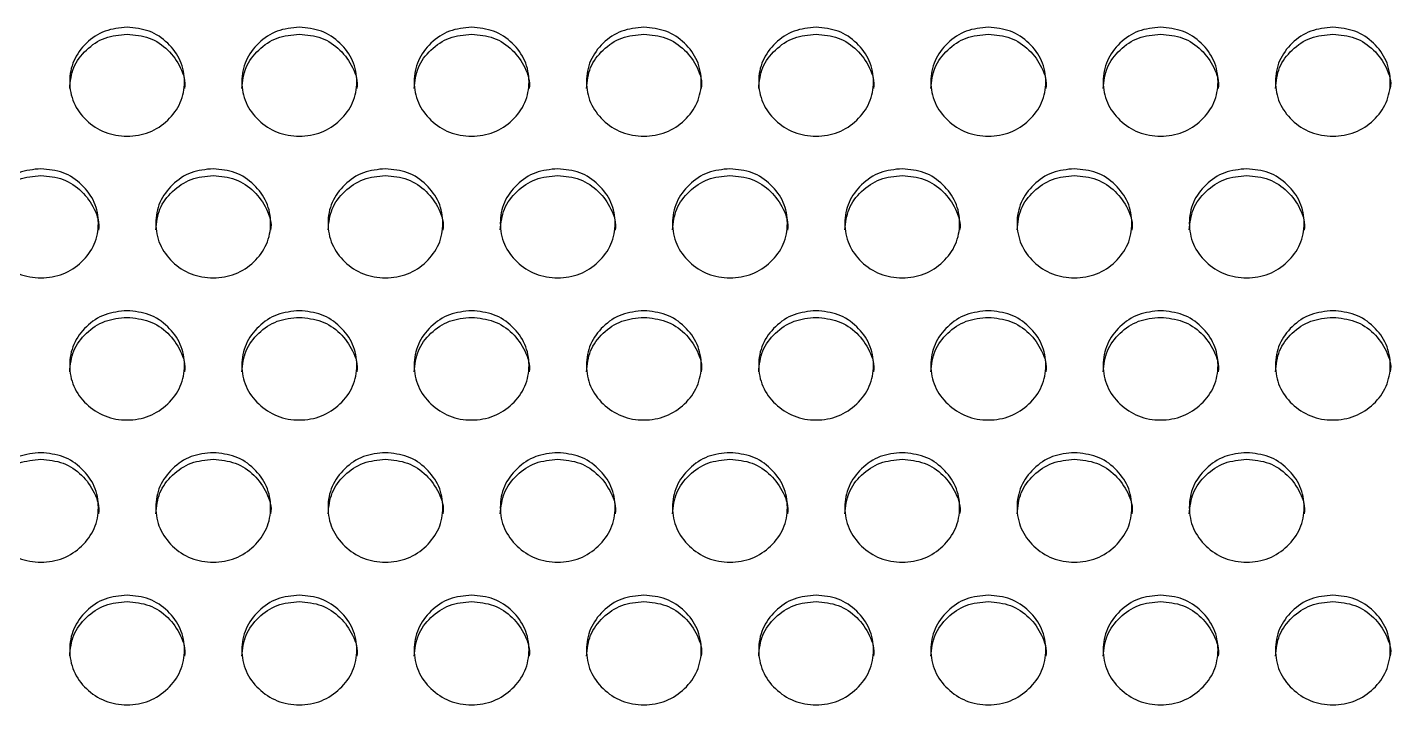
# Model space of a CAD drawing. Header units: millimetres. Extents: x 0.6 to 29.2, y 0.5 to 20.5.
# Drawn here: x 15.142 to 15.775, y 11.473 to 11.788 of the extents above; entities that cross this region are included whole.
import ezdxf

# ---------------------------------------------------------------- set-up
doc = ezdxf.new("R2010")
doc.units = ezdxf.units.MM

msp = doc.modelspace()

# ---------------------------------------------------------------- linework, layer by layer
for points, knots in [([(15.18802, 11.78833), (15.19153, 11.78799), (15.19855, 11.7873), (15.20731, 11.78129), (15.21344, 11.77303), (15.2153, 11.76303), (15.21344, 11.75304), (15.20731, 11.74472), (15.19855, 11.7389), (15.18802, 11.73713), (15.17748, 11.73889), (15.16872, 11.74472), (15.16259, 11.75304), (15.16073, 11.76303), (15.16259, 11.77304), (15.16872, 11.7813), (15.17748, 11.78732), (15.18451, 11.78799), (15.18802, 11.78833)], [0, 0, 0, 0, 0.062528, 0.12499, 0.187437, 0.249995, 0.312447, 0.375002, 0.437456, 0.500007, 0.562451, 0.625015, 0.687459, 0.750019, 0.81247, 0.875027, 0.937563, 1, 1, 1, 1]), ([(15.26802, 11.78833), (15.27153, 11.78799), (15.27855, 11.7873), (15.28731, 11.78129), (15.29344, 11.77303), (15.2953, 11.76303), (15.29344, 11.75304), (15.28731, 11.74472), (15.27855, 11.7389), (15.26802, 11.73713), (15.25748, 11.73889), (15.24872, 11.74472), (15.24259, 11.75304), (15.24073, 11.76303), (15.24259, 11.77304), (15.24872, 11.7813), (15.25748, 11.78732), (15.26451, 11.78799), (15.26802, 11.78833)], [0, 0, 0, 0, 0.062528, 0.12499, 0.187437, 0.249995, 0.312447, 0.375003, 0.437455, 0.500007, 0.562451, 0.625016, 0.687459, 0.75002, 0.81247, 0.875028, 0.937563, 1, 1, 1, 1]), ([(15.34802, 11.78833), (15.35153, 11.78799), (15.35855, 11.7873), (15.36731, 11.78129), (15.37344, 11.77303), (15.3753, 11.76303), (15.37344, 11.75304), (15.36731, 11.74472), (15.35855, 11.7389), (15.34802, 11.73713), (15.33748, 11.73889), (15.32872, 11.74472), (15.32259, 11.75304), (15.32073, 11.76303), (15.32259, 11.77304), (15.32872, 11.7813), (15.33748, 11.78732), (15.34451, 11.78799), (15.34802, 11.78833)], [0, 0, 0, 0, 0.062528, 0.124991, 0.187437, 0.249996, 0.312447, 0.375003, 0.437456, 0.500008, 0.562452, 0.625016, 0.68746, 0.75002, 0.812471, 0.875028, 0.937564, 1, 1, 1, 1]), ([(15.42802, 11.78833), (15.43153, 11.78799), (15.43855, 11.7873), (15.44731, 11.78129), (15.45344, 11.77303), (15.4553, 11.76303), (15.45344, 11.75304), (15.44731, 11.74472), (15.43855, 11.7389), (15.42802, 11.73713), (15.41748, 11.73889), (15.40872, 11.74472), (15.40259, 11.75304), (15.40073, 11.76303), (15.40259, 11.77304), (15.40872, 11.7813), (15.41748, 11.78732), (15.42451, 11.78799), (15.42802, 11.78833)], [0, 0, 0, 0, 0.062529, 0.124991, 0.187437, 0.249996, 0.312447, 0.375003, 0.437456, 0.500008, 0.562452, 0.625016, 0.68746, 0.75002, 0.812471, 0.875028, 0.937564, 1, 1, 1, 1]), ([(15.50802, 11.78833), (15.51153, 11.78799), (15.51855, 11.7873), (15.52731, 11.78129), (15.53344, 11.77303), (15.5353, 11.76303), (15.53344, 11.75304), (15.52731, 11.74472), (15.51855, 11.7389), (15.50802, 11.73713), (15.49748, 11.73889), (15.48872, 11.74472), (15.48259, 11.75304), (15.48073, 11.76303), (15.48259, 11.77304), (15.48872, 11.7813), (15.49748, 11.78732), (15.50451, 11.78799), (15.50802, 11.78833)], [0, 0, 0, 0, 0.062528, 0.12499, 0.187437, 0.249995, 0.312446, 0.375002, 0.437455, 0.500007, 0.562451, 0.625015, 0.687459, 0.750019, 0.81247, 0.875027, 0.937563, 1, 1, 1, 1]), ([(15.58802, 11.78833), (15.59153, 11.78799), (15.59855, 11.7873), (15.60731, 11.78129), (15.61344, 11.77303), (15.6153, 11.76303), (15.61344, 11.75304), (15.60731, 11.74472), (15.59855, 11.7389), (15.58802, 11.73713), (15.57748, 11.73889), (15.56872, 11.74472), (15.56259, 11.75304), (15.56073, 11.76303), (15.56259, 11.77304), (15.56872, 11.7813), (15.57748, 11.78732), (15.58451, 11.78799), (15.58802, 11.78833)], [0, 0, 0, 0, 0.062528, 0.12499, 0.187437, 0.249995, 0.312446, 0.375002, 0.437455, 0.500006, 0.562451, 0.625015, 0.687459, 0.750019, 0.81247, 0.875027, 0.937563, 1, 1, 1, 1]), ([(15.66802, 11.78833), (15.67153, 11.78799), (15.67855, 11.7873), (15.68731, 11.78129), (15.69344, 11.77303), (15.6953, 11.76303), (15.69344, 11.75304), (15.68731, 11.74472), (15.67855, 11.7389), (15.66802, 11.73713), (15.65748, 11.73889), (15.64872, 11.74472), (15.64259, 11.75304), (15.64073, 11.76303), (15.64259, 11.77304), (15.64872, 11.7813), (15.65748, 11.78732), (15.66451, 11.78799), (15.66802, 11.78833)], [0, 0, 0, 0, 0.062528, 0.12499, 0.187437, 0.249995, 0.312446, 0.375002, 0.437455, 0.500007, 0.562451, 0.625015, 0.687459, 0.75002, 0.81247, 0.875027, 0.937563, 1, 1, 1, 1]), ([(15.74802, 11.78833), (15.75153, 11.78799), (15.75855, 11.7873), (15.76731, 11.78129), (15.77344, 11.77303), (15.7753, 11.76303), (15.77344, 11.75304), (15.76731, 11.74472), (15.75855, 11.7389), (15.74802, 11.73713), (15.73748, 11.73889), (15.72872, 11.74472), (15.72259, 11.75304), (15.72073, 11.76303), (15.72259, 11.77304), (15.72872, 11.7813), (15.73748, 11.78732), (15.74451, 11.78799), (15.74802, 11.78833)], [0, 0, 0, 0, 0.062528, 0.124991, 0.187437, 0.249995, 0.312447, 0.375003, 0.437455, 0.500008, 0.562452, 0.625016, 0.68746, 0.75002, 0.812471, 0.875028, 0.937563, 1, 1, 1, 1]), ([(15.16135, 11.75989), (15.16171, 11.76321), (15.16243, 11.76987), (15.16877, 11.77812), (15.17747, 11.78414), (15.1845, 11.78481), (15.18802, 11.78515)], [0, 0, 0, 0, 0.249418, 0.499739, 0.750041, 1, 1, 1, 1]), ([(15.18802, 11.78515), (15.19152, 11.7848), (15.19853, 11.78412), (15.20739, 11.77811), (15.21313, 11.76991), (15.21535, 11.76309), (15.21468, 11.75985), (15.21468, 11.75985)], [0, 0, 0, 0, 0.250092, 0.499868, 0.749513, 0.999555, 1, 1, 1, 1]), ([(15.24135, 11.75989), (15.24171, 11.76321), (15.24243, 11.76987), (15.24877, 11.77812), (15.25747, 11.78414), (15.2645, 11.78481), (15.26802, 11.78515)], [0, 0, 0, 0, 0.2494185, 0.4997424, 0.7500405, 1, 1, 1, 1]), ([(15.26802, 11.78515), (15.27152, 11.7848), (15.27853, 11.78412), (15.28739, 11.77811), (15.29313, 11.76991), (15.29535, 11.76309), (15.29468, 11.75985), (15.29468, 11.75985)], [0, 0, 0, 0, 0.250092, 0.499868, 0.749513, 0.999555, 1, 1, 1, 1]), ([(15.32135, 11.75989), (15.32171, 11.76321), (15.32243, 11.76987), (15.32877, 11.77812), (15.33747, 11.78414), (15.3445, 11.78481), (15.34802, 11.78515)], [0, 0, 0, 0, 0.249419, 0.499741, 0.750044, 1, 1, 1, 1]), ([(15.34802, 11.78515), (15.35152, 11.7848), (15.35853, 11.78412), (15.36739, 11.77811), (15.37313, 11.76991), (15.37535, 11.76309), (15.37468, 11.75985), (15.37468, 11.75985)], [0, 0, 0, 0, 0.2500921, 0.4998709, 0.7495132, 0.9995547, 1, 1, 1, 1]), ([(15.40135, 11.75989), (15.40171, 11.76321), (15.40243, 11.76987), (15.40877, 11.77812), (15.41747, 11.78414), (15.4245, 11.78481), (15.42802, 11.78515)], [0, 0, 0, 0, 0.249419, 0.499741, 0.750044, 1, 1, 1, 1]), ([(15.42802, 11.78515), (15.43152, 11.7848), (15.43853, 11.78412), (15.44739, 11.77811), (15.45315, 11.76991), (15.45532, 11.7631), (15.45468, 11.75985), (15.45468, 11.75985)], [0, 0, 0, 0, 0.250097, 0.499872, 0.749514, 0.999556, 1, 1, 1, 1]), ([(15.48135, 11.75989), (15.48171, 11.76321), (15.48243, 11.76987), (15.48877, 11.77812), (15.49747, 11.78414), (15.5045, 11.78481), (15.50802, 11.78515)], [0, 0, 0, 0, 0.249418, 0.499739, 0.750041, 1, 1, 1, 1]), ([(15.50802, 11.78515), (15.51152, 11.7848), (15.51853, 11.78412), (15.52739, 11.77811), (15.53315, 11.76991), (15.53532, 11.7631), (15.53468, 11.75985), (15.53468, 11.75985)], [0, 0, 0, 0, 0.2500929, 0.4998685, 0.7495142, 0.9995556, 1, 1, 1, 1]), ([(15.56135, 11.75989), (15.56171, 11.76321), (15.56243, 11.76987), (15.56877, 11.77812), (15.57747, 11.78414), (15.5845, 11.78481), (15.58802, 11.78515)], [0, 0, 0, 0, 0.249418, 0.499739, 0.750041, 1, 1, 1, 1]), ([(15.58802, 11.78515), (15.59152, 11.7848), (15.59853, 11.78412), (15.60739, 11.77811), (15.61315, 11.76991), (15.61532, 11.7631), (15.61468, 11.75985), (15.61468, 11.75985)], [0, 0, 0, 0, 0.2500929, 0.4998685, 0.7495142, 0.9995556, 1, 1, 1, 1]), ([(15.64135, 11.75989), (15.64171, 11.76321), (15.64243, 11.76987), (15.64877, 11.77812), (15.65747, 11.78414), (15.6645, 11.78481), (15.66802, 11.78515)], [0, 0, 0, 0, 0.249418, 0.499739, 0.750041, 1, 1, 1, 1]), ([(15.66802, 11.78515), (15.67152, 11.7848), (15.67853, 11.78412), (15.68739, 11.77811), (15.69313, 11.76991), (15.69535, 11.76309), (15.69468, 11.75985), (15.69468, 11.75985)], [0, 0, 0, 0, 0.250092, 0.499868, 0.749513, 0.999555, 1, 1, 1, 1]), ([(15.72135, 11.75989), (15.72171, 11.76321), (15.72243, 11.76987), (15.72877, 11.77812), (15.73747, 11.78414), (15.7445, 11.78481), (15.74802, 11.78515)], [0, 0, 0, 0, 0.249419, 0.499741, 0.75004, 1, 1, 1, 1]), ([(15.74802, 11.78515), (15.75152, 11.7848), (15.75853, 11.78412), (15.76739, 11.77811), (15.77313, 11.76991), (15.77535, 11.76309), (15.77468, 11.75985), (15.77468, 11.75985)], [0, 0, 0, 0, 0.2500921, 0.4998709, 0.7495132, 0.9995547, 1, 1, 1, 1]), ([(15.14802, 11.72257), (15.15153, 11.72222), (15.15855, 11.72153), (15.16731, 11.71552), (15.17344, 11.70724), (15.1753, 11.69722), (15.17344, 11.68721), (15.16731, 11.67888), (15.15855, 11.67305), (15.14802, 11.67127), (15.13748, 11.67305), (15.12872, 11.67888), (15.12259, 11.68722), (15.12073, 11.69722), (15.12259, 11.70725), (15.12872, 11.71552), (15.13748, 11.72155), (15.14451, 11.72223), (15.14802, 11.72257)], [0, 0, 0, 0, 0.062528, 0.124991, 0.187437, 0.249996, 0.312448, 0.375004, 0.437456, 0.500008, 0.562452, 0.625015, 0.687461, 0.750021, 0.81247, 0.875028, 0.937564, 1, 1, 1, 1]), ([(15.12135, 11.69413), (15.12171, 11.69746), (15.12243, 11.70413), (15.12877, 11.71239), (15.13747, 11.71842), (15.1445, 11.7191), (15.14802, 11.71943)], [0, 0, 0, 0, 0.24942, 0.499741, 0.750043, 1, 1, 1, 1]), ([(15.14802, 11.71943), (15.15152, 11.71909), (15.15853, 11.7184), (15.16739, 11.71238), (15.17315, 11.70417), (15.17532, 11.69735), (15.17468, 11.6941), (15.17468, 11.69409)], [0, 0, 0, 0, 0.250094, 0.499871, 0.749515, 0.999556, 1, 1, 1, 1]), ([(15.22802, 11.72257), (15.23153, 11.72222), (15.23855, 11.72153), (15.24731, 11.71552), (15.25344, 11.70724), (15.2553, 11.69722), (15.25344, 11.68721), (15.24731, 11.67888), (15.23855, 11.67305), (15.22802, 11.67127), (15.21748, 11.67305), (15.20872, 11.67888), (15.20259, 11.68722), (15.20073, 11.69722), (15.20259, 11.70725), (15.20872, 11.71552), (15.21748, 11.72155), (15.22451, 11.72223), (15.22802, 11.72257)], [0, 0, 0, 0, 0.062528, 0.12499, 0.187436, 0.249995, 0.312447, 0.375003, 0.437455, 0.500007, 0.562451, 0.625014, 0.68746, 0.75002, 0.812469, 0.875027, 0.937563, 1, 1, 1, 1]), ([(15.20135, 11.69413), (15.20171, 11.69746), (15.20243, 11.70413), (15.20877, 11.71239), (15.21747, 11.71842), (15.2245, 11.7191), (15.22802, 11.71943)], [0, 0, 0, 0, 0.249419, 0.499738, 0.75004, 1, 1, 1, 1]), ([(15.22802, 11.71943), (15.23152, 11.71909), (15.23853, 11.7184), (15.24739, 11.71238), (15.25315, 11.70417), (15.25532, 11.69735), (15.25468, 11.6941), (15.25468, 11.69409)], [0, 0, 0, 0, 0.250095, 0.499869, 0.749514, 0.999556, 1, 1, 1, 1]), ([(15.30802, 11.72257), (15.31153, 11.72222), (15.31855, 11.72153), (15.32731, 11.71552), (15.33344, 11.70724), (15.3353, 11.69722), (15.33344, 11.68721), (15.32731, 11.67888), (15.31855, 11.67305), (15.30802, 11.67127), (15.29748, 11.67305), (15.28872, 11.67888), (15.28259, 11.68722), (15.28073, 11.69722), (15.28259, 11.70725), (15.28872, 11.71552), (15.29748, 11.72155), (15.30451, 11.72223), (15.30802, 11.72257)], [0, 0, 0, 0, 0.062528, 0.12499, 0.187437, 0.249996, 0.312447, 0.375003, 0.437456, 0.500008, 0.562451, 0.625015, 0.68746, 0.75002, 0.812469, 0.875027, 0.937563, 1, 1, 1, 1]), ([(15.28135, 11.69413), (15.28171, 11.69746), (15.28243, 11.70413), (15.28877, 11.71239), (15.29747, 11.71842), (15.3045, 11.7191), (15.30802, 11.71943)], [0, 0, 0, 0, 0.249419, 0.499738, 0.75004, 1, 1, 1, 1]), ([(15.30802, 11.71943), (15.31152, 11.71909), (15.31853, 11.7184), (15.32739, 11.71238), (15.33315, 11.70417), (15.33532, 11.69735), (15.33468, 11.6941), (15.33468, 11.69409)], [0, 0, 0, 0, 0.250094, 0.499869, 0.749516, 0.999556, 1, 1, 1, 1]), ([(15.38802, 11.72257), (15.39153, 11.72222), (15.39855, 11.72153), (15.40731, 11.71552), (15.41344, 11.70724), (15.4153, 11.69722), (15.41344, 11.68721), (15.40731, 11.67888), (15.39855, 11.67305), (15.38802, 11.67127), (15.37748, 11.67305), (15.36872, 11.67888), (15.36259, 11.68722), (15.36073, 11.69722), (15.36259, 11.70725), (15.36872, 11.71552), (15.37748, 11.72155), (15.38451, 11.72223), (15.38802, 11.72257)], [0, 0, 0, 0, 0.062528, 0.12499, 0.187437, 0.249996, 0.312448, 0.375003, 0.437456, 0.500007, 0.562451, 0.625015, 0.68746, 0.75002, 0.812469, 0.875027, 0.937563, 1, 1, 1, 1]), ([(15.36135, 11.69413), (15.36171, 11.69746), (15.36243, 11.70413), (15.36877, 11.71239), (15.37747, 11.71842), (15.3845, 11.7191), (15.38802, 11.71943)], [0, 0, 0, 0, 0.249419, 0.499738, 0.75004, 1, 1, 1, 1]), ([(15.38802, 11.71943), (15.39152, 11.71909), (15.39853, 11.7184), (15.40739, 11.71238), (15.41313, 11.70417), (15.41535, 11.69734), (15.41468, 11.6941), (15.41468, 11.69409)], [0, 0, 0, 0, 0.250094, 0.499868, 0.749514, 0.999555, 1, 1, 1, 1]), ([(15.46802, 11.72257), (15.47153, 11.72222), (15.47855, 11.72153), (15.48731, 11.71552), (15.49344, 11.70724), (15.4953, 11.69722), (15.49344, 11.68721), (15.48731, 11.67888), (15.47855, 11.67305), (15.46802, 11.67127), (15.45748, 11.67305), (15.44872, 11.67888), (15.44259, 11.68722), (15.44073, 11.69722), (15.44259, 11.70725), (15.44872, 11.71552), (15.45748, 11.72155), (15.46451, 11.72223), (15.46802, 11.72257)], [0, 0, 0, 0, 0.0625282, 0.1249896, 0.1874367, 0.2499956, 0.3124474, 0.3750033, 0.4374553, 0.5000074, 0.5624515, 0.6250153, 0.6874607, 0.7500204, 0.8124696, 0.8750282, 0.9375627, 1, 1, 1, 1]), ([(15.44135, 11.69413), (15.44171, 11.69746), (15.44243, 11.70413), (15.44877, 11.71239), (15.45747, 11.71842), (15.4645, 11.7191), (15.46802, 11.71943)], [0, 0, 0, 0, 0.249419, 0.499742, 0.750039, 1, 1, 1, 1]), ([(15.46802, 11.71943), (15.47152, 11.71909), (15.47853, 11.7184), (15.48739, 11.71238), (15.49313, 11.70417), (15.49535, 11.69734), (15.49468, 11.6941), (15.49468, 11.69409)], [0, 0, 0, 0, 0.250094, 0.499868, 0.749514, 0.999555, 1, 1, 1, 1]), ([(15.54802, 11.72257), (15.55153, 11.72222), (15.55855, 11.72153), (15.56731, 11.71552), (15.57344, 11.70724), (15.5753, 11.69722), (15.57344, 11.68721), (15.56731, 11.67888), (15.55855, 11.67305), (15.54802, 11.67127), (15.53748, 11.67305), (15.52872, 11.67888), (15.52259, 11.68722), (15.52073, 11.69722), (15.52259, 11.70725), (15.52872, 11.71552), (15.53748, 11.72155), (15.54451, 11.72223), (15.54802, 11.72257)], [0, 0, 0, 0, 0.0625282, 0.1249907, 0.1874371, 0.2499961, 0.3124479, 0.3750039, 0.4374559, 0.500008, 0.5624522, 0.625016, 0.6874607, 0.7500207, 0.8124702, 0.8750281, 0.9375627, 1, 1, 1, 1]), ([(15.52135, 11.69413), (15.52171, 11.69746), (15.52243, 11.70413), (15.52877, 11.71239), (15.53747, 11.71842), (15.5445, 11.7191), (15.54802, 11.71943)], [0, 0, 0, 0, 0.24942, 0.49974, 0.750039, 1, 1, 1, 1]), ([(15.54802, 11.71943), (15.55152, 11.71909), (15.55853, 11.7184), (15.56739, 11.71238), (15.57313, 11.70417), (15.57535, 11.69734), (15.57468, 11.6941), (15.57468, 11.69409)], [0, 0, 0, 0, 0.250093, 0.499871, 0.749515, 0.999555, 1, 1, 1, 1]), ([(15.62802, 11.72257), (15.63153, 11.72222), (15.63855, 11.72153), (15.64731, 11.71552), (15.65344, 11.70724), (15.6553, 11.69722), (15.65344, 11.68721), (15.64731, 11.67888), (15.63855, 11.67305), (15.62802, 11.67127), (15.61748, 11.67305), (15.60872, 11.67888), (15.60259, 11.68722), (15.60073, 11.69722), (15.60259, 11.70725), (15.60872, 11.71552), (15.61748, 11.72155), (15.62451, 11.72223), (15.62802, 11.72257)], [0, 0, 0, 0, 0.062528, 0.124991, 0.187437, 0.249996, 0.312448, 0.375004, 0.437456, 0.500008, 0.562452, 0.625015, 0.687461, 0.750021, 0.81247, 0.875028, 0.937564, 1, 1, 1, 1]), ([(15.60135, 11.69413), (15.60171, 11.69746), (15.60243, 11.70413), (15.60877, 11.71239), (15.61747, 11.71842), (15.6245, 11.7191), (15.62802, 11.71943)], [0, 0, 0, 0, 0.24942, 0.499741, 0.750043, 1, 1, 1, 1]), ([(15.62802, 11.71943), (15.63152, 11.71909), (15.63853, 11.7184), (15.64739, 11.71238), (15.65315, 11.70417), (15.65532, 11.69735), (15.65468, 11.6941), (15.65468, 11.69409)], [0, 0, 0, 0, 0.250094, 0.499871, 0.749515, 0.999556, 1, 1, 1, 1]), ([(15.70802, 11.72257), (15.71153, 11.72222), (15.71855, 11.72153), (15.72731, 11.71552), (15.73344, 11.70724), (15.7353, 11.69722), (15.73344, 11.68721), (15.72731, 11.67888), (15.71855, 11.67305), (15.70802, 11.67127), (15.69748, 11.67305), (15.68872, 11.67888), (15.68259, 11.68722), (15.68073, 11.69722), (15.68259, 11.70725), (15.68872, 11.71552), (15.69748, 11.72155), (15.70451, 11.72223), (15.70802, 11.72257)], [0, 0, 0, 0, 0.062528, 0.12499, 0.187437, 0.249995, 0.312447, 0.375003, 0.437456, 0.500008, 0.562451, 0.625014, 0.68746, 0.75002, 0.812469, 0.875027, 0.937563, 1, 1, 1, 1]), ([(15.68135, 11.69413), (15.68171, 11.69746), (15.68243, 11.70413), (15.68877, 11.71239), (15.69747, 11.71842), (15.7045, 11.7191), (15.70802, 11.71943)], [0, 0, 0, 0, 0.249419, 0.499738, 0.75004, 1, 1, 1, 1]), ([(15.70802, 11.71943), (15.71152, 11.71909), (15.71853, 11.7184), (15.72739, 11.71238), (15.73315, 11.70417), (15.73532, 11.69735), (15.73468, 11.6941), (15.73468, 11.69409)], [0, 0, 0, 0, 0.250094, 0.499869, 0.749516, 0.999556, 1, 1, 1, 1]), ([(15.18802, 11.65659), (15.19153, 11.65625), (15.19855, 11.65556), (15.20731, 11.64953), (15.21344, 11.64124), (15.2153, 11.63121), (15.21344, 11.62118), (15.20731, 11.61283), (15.19855, 11.60699), (15.18802, 11.60521), (15.17748, 11.60699), (15.16872, 11.61283), (15.16259, 11.62118), (15.16073, 11.6312), (15.16259, 11.64125), (15.16872, 11.64953), (15.17748, 11.65558), (15.18451, 11.65625), (15.18802, 11.65659)], [0, 0, 0, 0, 0.062528, 0.12499, 0.187437, 0.249996, 0.312448, 0.375003, 0.437456, 0.500007, 0.562451, 0.625015, 0.68746, 0.750019, 0.812469, 0.875027, 0.937563, 1, 1, 1, 1]), ([(15.16135, 11.62816), (15.16171, 11.6315), (15.16243, 11.63818), (15.16877, 11.64646), (15.17747, 11.6525), (15.1845, 11.65317), (15.18802, 11.65351)], [0, 0, 0, 0, 0.249419, 0.49974, 0.750041, 1, 1, 1, 1]), ([(15.18802, 11.65351), (15.19152, 11.65316), (15.19853, 11.65248), (15.20739, 11.64644), (15.21313, 11.63822), (15.21535, 11.63138), (15.21468, 11.62813), (15.21468, 11.62812)], [0, 0, 0, 0, 0.250093, 0.499868, 0.749515, 0.999556, 1, 1, 1, 1]), ([(15.26802, 11.65659), (15.27153, 11.65625), (15.27855, 11.65556), (15.28731, 11.64953), (15.29344, 11.64124), (15.2953, 11.63121), (15.29344, 11.62118), (15.28731, 11.61283), (15.27855, 11.60699), (15.26802, 11.60521), (15.25748, 11.60699), (15.24872, 11.61283), (15.24259, 11.62118), (15.24073, 11.6312), (15.24259, 11.64125), (15.24872, 11.64953), (15.25748, 11.65558), (15.26451, 11.65625), (15.26802, 11.65659)], [0, 0, 0, 0, 0.062528, 0.12499, 0.187437, 0.249996, 0.312448, 0.375003, 0.437456, 0.500008, 0.562452, 0.625016, 0.68746, 0.750019, 0.81247, 0.875028, 0.937563, 1, 1, 1, 1]), ([(15.24135, 11.62816), (15.24171, 11.6315), (15.24243, 11.63818), (15.24877, 11.64646), (15.25747, 11.6525), (15.2645, 11.65317), (15.26802, 11.65351)], [0, 0, 0, 0, 0.24942, 0.499743, 0.750041, 1, 1, 1, 1]), ([(15.26802, 11.65351), (15.27152, 11.65316), (15.27853, 11.65248), (15.28739, 11.64644), (15.29313, 11.63822), (15.29535, 11.63138), (15.29468, 11.62813), (15.29468, 11.62812)], [0, 0, 0, 0, 0.250093, 0.499868, 0.749515, 0.999556, 1, 1, 1, 1]), ([(15.34802, 11.65659), (15.35153, 11.65625), (15.35855, 11.65556), (15.36731, 11.64953), (15.37344, 11.64124), (15.3753, 11.63121), (15.37344, 11.62118), (15.36731, 11.61283), (15.35855, 11.60699), (15.34802, 11.60521), (15.33748, 11.60699), (15.32872, 11.61283), (15.32259, 11.62118), (15.32073, 11.6312), (15.32259, 11.64125), (15.32872, 11.64953), (15.33748, 11.65558), (15.34451, 11.65625), (15.34802, 11.65659)], [0, 0, 0, 0, 0.062528, 0.124991, 0.187437, 0.249996, 0.312448, 0.375004, 0.437456, 0.500008, 0.562452, 0.625016, 0.687461, 0.75002, 0.81247, 0.875028, 0.937564, 1, 1, 1, 1]), ([(15.32135, 11.62816), (15.32171, 11.6315), (15.32243, 11.63818), (15.32877, 11.64646), (15.33747, 11.6525), (15.3445, 11.65317), (15.34802, 11.65351)], [0, 0, 0, 0, 0.24942, 0.499742, 0.750044, 1, 1, 1, 1]), ([(15.34802, 11.65351), (15.35152, 11.65316), (15.35853, 11.65248), (15.3674, 11.64644), (15.37313, 11.63822), (15.37535, 11.63138), (15.37468, 11.62813), (15.37468, 11.62812)], [0, 0, 0, 0, 0.250093, 0.499871, 0.749515, 0.999556, 1, 1, 1, 1]), ([(15.42802, 11.65659), (15.43153, 11.65625), (15.43855, 11.65556), (15.44731, 11.64953), (15.45344, 11.64124), (15.4553, 11.63121), (15.45344, 11.62118), (15.44731, 11.61283), (15.43855, 11.60699), (15.42802, 11.60521), (15.41748, 11.60699), (15.40872, 11.61283), (15.40259, 11.62118), (15.40073, 11.6312), (15.40259, 11.64125), (15.40872, 11.64953), (15.41748, 11.65558), (15.42451, 11.65625), (15.42802, 11.65659)], [0, 0, 0, 0, 0.062529, 0.124991, 0.187437, 0.249996, 0.312448, 0.375004, 0.437456, 0.500008, 0.562452, 0.625016, 0.687461, 0.75002, 0.81247, 0.875028, 0.937564, 1, 1, 1, 1]), ([(15.40135, 11.62816), (15.40171, 11.6315), (15.40243, 11.63818), (15.40877, 11.64646), (15.41747, 11.6525), (15.4245, 11.65317), (15.42802, 11.65351)], [0, 0, 0, 0, 0.24942, 0.499742, 0.750044, 1, 1, 1, 1]), ([(15.42802, 11.65351), (15.43152, 11.65316), (15.43853, 11.65248), (15.44739, 11.64644), (15.45315, 11.63822), (15.45532, 11.63139), (15.45468, 11.62813), (15.45468, 11.62812)], [0, 0, 0, 0, 0.2500973, 0.4998719, 0.7495161, 0.999557, 1, 1, 1, 1]), ([(15.50802, 11.65659), (15.51153, 11.65625), (15.51855, 11.65556), (15.52731, 11.64953), (15.53344, 11.64124), (15.5353, 11.63121), (15.53344, 11.62118), (15.52731, 11.61283), (15.51855, 11.60699), (15.50802, 11.60521), (15.49748, 11.60699), (15.48872, 11.61283), (15.48259, 11.62118), (15.48073, 11.6312), (15.48259, 11.64125), (15.48872, 11.64953), (15.49748, 11.65558), (15.50451, 11.65625), (15.50802, 11.65659)], [0, 0, 0, 0, 0.062528, 0.12499, 0.187437, 0.249995, 0.312448, 0.375002, 0.437456, 0.500008, 0.562451, 0.625015, 0.68746, 0.750019, 0.812469, 0.875027, 0.937563, 1, 1, 1, 1]), ([(15.48135, 11.62816), (15.48171, 11.6315), (15.48243, 11.63818), (15.48877, 11.64646), (15.49747, 11.6525), (15.5045, 11.65317), (15.50802, 11.65351)], [0, 0, 0, 0, 0.249419, 0.49974, 0.750041, 1, 1, 1, 1]), ([(15.50802, 11.65351), (15.51152, 11.65316), (15.51853, 11.65248), (15.52739, 11.64644), (15.53315, 11.63822), (15.53532, 11.63139), (15.53468, 11.62813), (15.53468, 11.62812)], [0, 0, 0, 0, 0.250093, 0.499869, 0.749516, 0.999557, 1, 1, 1, 1]), ([(15.58802, 11.65659), (15.59153, 11.65625), (15.59855, 11.65556), (15.60731, 11.64953), (15.61344, 11.64124), (15.6153, 11.63121), (15.61344, 11.62118), (15.60731, 11.61283), (15.59855, 11.60699), (15.58802, 11.60521), (15.57748, 11.60699), (15.56872, 11.61283), (15.56259, 11.62118), (15.56073, 11.6312), (15.56259, 11.64125), (15.56872, 11.64953), (15.57748, 11.65558), (15.58451, 11.65625), (15.58802, 11.65659)], [0, 0, 0, 0, 0.062528, 0.12499, 0.187437, 0.249995, 0.312448, 0.375002, 0.437456, 0.500007, 0.562451, 0.625015, 0.68746, 0.750019, 0.812469, 0.875027, 0.937563, 1, 1, 1, 1]), ([(15.56135, 11.62816), (15.56171, 11.6315), (15.56243, 11.63818), (15.56877, 11.64646), (15.57747, 11.6525), (15.5845, 11.65317), (15.58802, 11.65351)], [0, 0, 0, 0, 0.249419, 0.49974, 0.750041, 1, 1, 1, 1]), ([(15.58802, 11.65351), (15.59152, 11.65316), (15.59853, 11.65248), (15.60739, 11.64644), (15.61315, 11.63822), (15.61532, 11.63139), (15.61468, 11.62813), (15.61468, 11.62812)], [0, 0, 0, 0, 0.250093, 0.499869, 0.749516, 0.999557, 1, 1, 1, 1]), ([(15.66802, 11.65659), (15.67153, 11.65625), (15.67855, 11.65556), (15.68731, 11.64953), (15.69344, 11.64124), (15.6953, 11.63121), (15.69344, 11.62118), (15.68731, 11.61283), (15.67855, 11.60699), (15.66802, 11.60521), (15.65748, 11.60699), (15.64872, 11.61283), (15.64259, 11.62118), (15.64073, 11.6312), (15.64259, 11.64125), (15.64872, 11.64953), (15.65748, 11.65558), (15.66451, 11.65625), (15.66802, 11.65659)], [0, 0, 0, 0, 0.062528, 0.12499, 0.187437, 0.249995, 0.312447, 0.375003, 0.437455, 0.500007, 0.562451, 0.625016, 0.68746, 0.750019, 0.812469, 0.875027, 0.937563, 1, 1, 1, 1]), ([(15.64135, 11.62816), (15.64171, 11.6315), (15.64243, 11.63818), (15.64877, 11.64646), (15.65747, 11.6525), (15.6645, 11.65317), (15.66802, 11.65351)], [0, 0, 0, 0, 0.249419, 0.49974, 0.750041, 1, 1, 1, 1]), ([(15.66802, 11.65351), (15.67152, 11.65316), (15.67853, 11.65248), (15.68739, 11.64644), (15.69313, 11.63822), (15.69535, 11.63138), (15.69468, 11.62813), (15.69468, 11.62812)], [0, 0, 0, 0, 0.250093, 0.499868, 0.749515, 0.999556, 1, 1, 1, 1]), ([(15.74802, 11.65659), (15.75153, 11.65625), (15.75855, 11.65556), (15.76731, 11.64953), (15.77344, 11.64124), (15.7753, 11.63121), (15.77344, 11.62118), (15.76731, 11.61283), (15.75855, 11.60699), (15.74802, 11.60521), (15.73748, 11.60699), (15.72872, 11.61283), (15.72259, 11.62118), (15.72073, 11.6312), (15.72259, 11.64125), (15.72872, 11.64953), (15.73748, 11.65558), (15.74451, 11.65625), (15.74802, 11.65659)], [0, 0, 0, 0, 0.062528, 0.124991, 0.187437, 0.249996, 0.312448, 0.375003, 0.437456, 0.500008, 0.562452, 0.625016, 0.687461, 0.750019, 0.81247, 0.875028, 0.937563, 1, 1, 1, 1]), ([(15.72135, 11.62816), (15.72171, 11.6315), (15.72243, 11.63818), (15.72877, 11.64646), (15.73747, 11.6525), (15.7445, 11.65317), (15.74802, 11.65351)], [0, 0, 0, 0, 0.24942, 0.499742, 0.75004, 1, 1, 1, 1]), ([(15.74802, 11.65351), (15.75152, 11.65316), (15.75853, 11.65248), (15.7674, 11.64644), (15.77313, 11.63822), (15.77535, 11.63138), (15.77468, 11.62813), (15.77468, 11.62812)], [0, 0, 0, 0, 0.250093, 0.499871, 0.749515, 0.999556, 1, 1, 1, 1]), ([(15.14802, 11.5906), (15.15153, 11.59026), (15.15855, 11.58957), (15.16731, 11.58353), (15.17344, 11.57523), (15.1753, 11.56518), (15.17344, 11.55513), (15.16731, 11.54677), (15.15855, 11.54092), (15.14802, 11.53914), (15.13748, 11.54092), (15.12872, 11.54677), (15.12259, 11.55514), (15.12073, 11.56517), (15.12259, 11.57523), (15.12872, 11.58353), (15.13748, 11.58959), (15.14451, 11.59027), (15.14802, 11.5906)], [0, 0, 0, 0, 0.0625282, 0.124991, 0.1874377, 0.2499958, 0.3124476, 0.3750037, 0.437456, 0.5000082, 0.5624524, 0.6250155, 0.6874601, 0.7500197, 0.81247, 0.875028, 0.9375639, 1, 1, 1, 1]), ([(15.22802, 11.5906), (15.23153, 11.59026), (15.23855, 11.58957), (15.24731, 11.58353), (15.25344, 11.57523), (15.2553, 11.56518), (15.25344, 11.55513), (15.24731, 11.54677), (15.23855, 11.54092), (15.22802, 11.53914), (15.21748, 11.54092), (15.20872, 11.54677), (15.20259, 11.55514), (15.20073, 11.56517), (15.20259, 11.57523), (15.20872, 11.58353), (15.21748, 11.58959), (15.22451, 11.59027), (15.22802, 11.5906)], [0, 0, 0, 0, 0.062528, 0.12499, 0.187437, 0.249995, 0.312447, 0.375003, 0.437455, 0.500007, 0.562451, 0.625014, 0.687459, 0.750019, 0.812469, 0.875027, 0.937563, 1, 1, 1, 1]), ([(15.30802, 11.5906), (15.31153, 11.59026), (15.31855, 11.58957), (15.32731, 11.58353), (15.33344, 11.57523), (15.3353, 11.56518), (15.33344, 11.55513), (15.32731, 11.54677), (15.31855, 11.54092), (15.30802, 11.53914), (15.29748, 11.54092), (15.28872, 11.54677), (15.28259, 11.55514), (15.28073, 11.56517), (15.28259, 11.57523), (15.28872, 11.58353), (15.29748, 11.58959), (15.30451, 11.59027), (15.30802, 11.5906)], [0, 0, 0, 0, 0.062528, 0.12499, 0.187437, 0.249995, 0.312447, 0.375002, 0.437456, 0.500008, 0.562451, 0.625015, 0.687459, 0.750019, 0.812469, 0.875027, 0.937563, 1, 1, 1, 1]), ([(15.38802, 11.5906), (15.39153, 11.59026), (15.39855, 11.58957), (15.40731, 11.58353), (15.41344, 11.57523), (15.4153, 11.56518), (15.41344, 11.55513), (15.40731, 11.54677), (15.39855, 11.54092), (15.38802, 11.53914), (15.37748, 11.54092), (15.36872, 11.54677), (15.36259, 11.55514), (15.36073, 11.56517), (15.36259, 11.57523), (15.36872, 11.58353), (15.37748, 11.58959), (15.38451, 11.59027), (15.38802, 11.5906)], [0, 0, 0, 0, 0.062528, 0.12499, 0.187437, 0.249995, 0.312447, 0.375003, 0.437456, 0.500007, 0.562451, 0.625015, 0.68746, 0.750019, 0.812469, 0.875027, 0.937563, 1, 1, 1, 1]), ([(15.46802, 11.5906), (15.47153, 11.59026), (15.47855, 11.58957), (15.48731, 11.58353), (15.49344, 11.57523), (15.4953, 11.56518), (15.49344, 11.55513), (15.48731, 11.54677), (15.47855, 11.54092), (15.46802, 11.53914), (15.45748, 11.54092), (15.44872, 11.54677), (15.44259, 11.55514), (15.44073, 11.56517), (15.44259, 11.57523), (15.44872, 11.58353), (15.45748, 11.58959), (15.46451, 11.59027), (15.46802, 11.5906)], [0, 0, 0, 0, 0.062528, 0.12499, 0.187437, 0.249995, 0.312447, 0.375003, 0.437455, 0.500007, 0.562451, 0.625016, 0.68746, 0.750019, 0.812469, 0.875028, 0.937563, 1, 1, 1, 1]), ([(15.54802, 11.5906), (15.55153, 11.59026), (15.55855, 11.58957), (15.56731, 11.58353), (15.57344, 11.57523), (15.5753, 11.56518), (15.57344, 11.55513), (15.56731, 11.54677), (15.55855, 11.54092), (15.54802, 11.53914), (15.53748, 11.54092), (15.52872, 11.54677), (15.52259, 11.55514), (15.52073, 11.56517), (15.52259, 11.57523), (15.52872, 11.58353), (15.53748, 11.58959), (15.54451, 11.59027), (15.54802, 11.5906)], [0, 0, 0, 0, 0.062528, 0.124991, 0.187438, 0.249996, 0.312447, 0.375004, 0.437456, 0.500008, 0.562452, 0.625016, 0.68746, 0.75002, 0.81247, 0.875028, 0.937563, 1, 1, 1, 1]), ([(15.62802, 11.5906), (15.63153, 11.59026), (15.63855, 11.58957), (15.64731, 11.58353), (15.65344, 11.57523), (15.6553, 11.56518), (15.65344, 11.55513), (15.64731, 11.54677), (15.63855, 11.54092), (15.62802, 11.53914), (15.61748, 11.54092), (15.60872, 11.54677), (15.60259, 11.55514), (15.60073, 11.56517), (15.60259, 11.57523), (15.60872, 11.58353), (15.61748, 11.58959), (15.62451, 11.59027), (15.62802, 11.5906)], [0, 0, 0, 0, 0.0625282, 0.124991, 0.1874377, 0.2499958, 0.3124476, 0.3750037, 0.437456, 0.5000082, 0.5624524, 0.6250155, 0.6874601, 0.7500197, 0.81247, 0.875028, 0.9375639, 1, 1, 1, 1]), ([(15.70802, 11.5906), (15.71153, 11.59026), (15.71855, 11.58957), (15.72731, 11.58353), (15.73344, 11.57523), (15.7353, 11.56518), (15.73344, 11.55513), (15.72731, 11.54677), (15.71855, 11.54092), (15.70802, 11.53914), (15.69748, 11.54092), (15.68872, 11.54677), (15.68259, 11.55514), (15.68073, 11.56517), (15.68259, 11.57523), (15.68872, 11.58353), (15.69748, 11.58959), (15.70451, 11.59027), (15.70802, 11.5906)], [0, 0, 0, 0, 0.062528, 0.12499, 0.187437, 0.249995, 0.312447, 0.375002, 0.437455, 0.500008, 0.562451, 0.625015, 0.687459, 0.750019, 0.812469, 0.875027, 0.937563, 1, 1, 1, 1]), ([(15.12135, 11.56218), (15.12171, 11.56552), (15.12243, 11.57222), (15.12877, 11.58051), (15.13747, 11.58656), (15.1445, 11.58723), (15.14802, 11.58757)], [0, 0, 0, 0, 0.24942, 0.4997391, 0.750043, 1, 1, 1, 1]), ([(15.14802, 11.58757), (15.15152, 11.58723), (15.15853, 11.58654), (15.16739, 11.58049), (15.17315, 11.57225), (15.17532, 11.56541), (15.17468, 11.56215), (15.17468, 11.56214)], [0, 0, 0, 0, 0.250093, 0.4998726, 0.7495143, 0.9995577, 1, 1, 1, 1]), ([(15.20135, 11.56218), (15.20171, 11.56552), (15.20243, 11.57222), (15.20877, 11.58051), (15.21747, 11.58656), (15.2245, 11.58723), (15.22802, 11.58757)], [0, 0, 0, 0, 0.249419, 0.499737, 0.750039, 1, 1, 1, 1]), ([(15.22802, 11.58757), (15.23152, 11.58723), (15.23853, 11.58654), (15.24739, 11.58049), (15.25315, 11.57225), (15.25532, 11.56541), (15.25468, 11.56215), (15.25468, 11.56214)], [0, 0, 0, 0, 0.250094, 0.499871, 0.749513, 0.999558, 1, 1, 1, 1]), ([(15.28135, 11.56218), (15.28171, 11.56552), (15.28243, 11.57222), (15.28877, 11.58051), (15.29747, 11.58656), (15.3045, 11.58723), (15.30802, 11.58757)], [0, 0, 0, 0, 0.249419, 0.499737, 0.750039, 1, 1, 1, 1]), ([(15.30802, 11.58757), (15.31152, 11.58723), (15.31853, 11.58654), (15.32739, 11.58049), (15.33315, 11.57225), (15.33532, 11.56541), (15.33468, 11.56215), (15.33468, 11.56214)], [0, 0, 0, 0, 0.250094, 0.49987, 0.749515, 0.999558, 1, 1, 1, 1]), ([(15.36135, 11.56218), (15.36171, 11.56552), (15.36243, 11.57222), (15.36877, 11.58051), (15.37747, 11.58656), (15.3845, 11.58723), (15.38802, 11.58757)], [0, 0, 0, 0, 0.249419, 0.499737, 0.750039, 1, 1, 1, 1]), ([(15.38802, 11.58757), (15.39152, 11.58723), (15.39853, 11.58654), (15.4074, 11.58049), (15.41313, 11.57225), (15.41536, 11.5654), (15.41468, 11.56215), (15.41468, 11.56214)], [0, 0, 0, 0, 0.250093, 0.499869, 0.749513, 0.999557, 1, 1, 1, 1]), ([(15.44135, 11.56218), (15.44171, 11.56552), (15.44243, 11.57222), (15.44877, 11.58051), (15.45747, 11.58656), (15.4645, 11.58723), (15.46802, 11.58757)], [0, 0, 0, 0, 0.249419, 0.49974, 0.750039, 1, 1, 1, 1]), ([(15.46802, 11.58757), (15.47152, 11.58723), (15.47853, 11.58654), (15.48739, 11.58049), (15.49313, 11.57225), (15.49536, 11.5654), (15.49468, 11.56215), (15.49468, 11.56214)], [0, 0, 0, 0, 0.250093, 0.499869, 0.749513, 0.999557, 1, 1, 1, 1]), ([(15.52135, 11.56218), (15.52171, 11.56552), (15.52243, 11.57222), (15.52877, 11.58051), (15.53747, 11.58656), (15.5445, 11.58723), (15.54802, 11.58757)], [0, 0, 0, 0, 0.24942, 0.499739, 0.750039, 1, 1, 1, 1]), ([(15.54802, 11.58757), (15.55152, 11.58723), (15.55853, 11.58654), (15.5674, 11.58049), (15.57313, 11.57225), (15.57536, 11.5654), (15.57468, 11.56215), (15.57468, 11.56214)], [0, 0, 0, 0, 0.250093, 0.499872, 0.749514, 0.999557, 1, 1, 1, 1]), ([(15.60135, 11.56218), (15.60171, 11.56552), (15.60243, 11.57222), (15.60877, 11.58051), (15.61747, 11.58656), (15.6245, 11.58723), (15.62802, 11.58757)], [0, 0, 0, 0, 0.24942, 0.4997391, 0.750043, 1, 1, 1, 1]), ([(15.62802, 11.58757), (15.63152, 11.58723), (15.63853, 11.58654), (15.64739, 11.58049), (15.65315, 11.57225), (15.65532, 11.56541), (15.65468, 11.56215), (15.65468, 11.56214)], [0, 0, 0, 0, 0.250093, 0.4998726, 0.7495143, 0.9995577, 1, 1, 1, 1]), ([(15.68135, 11.56218), (15.68171, 11.56552), (15.68243, 11.57222), (15.68877, 11.58051), (15.69747, 11.58656), (15.7045, 11.58723), (15.70802, 11.58757)], [0, 0, 0, 0, 0.249419, 0.499737, 0.750039, 1, 1, 1, 1]), ([(15.70802, 11.58757), (15.71152, 11.58723), (15.71853, 11.58654), (15.72739, 11.58049), (15.73315, 11.57225), (15.73532, 11.56541), (15.73468, 11.56215), (15.73468, 11.56214)], [0, 0, 0, 0, 0.250094, 0.49987, 0.749515, 0.999558, 1, 1, 1, 1]), ([(15.18802, 11.52441), (15.19153, 11.52406), (15.19855, 11.52337), (15.20731, 11.51733), (15.21344, 11.50901), (15.2153, 11.49894), (15.21344, 11.48888), (15.20731, 11.48051), (15.19855, 11.47464), (15.18802, 11.47286), (15.17748, 11.47464), (15.16872, 11.4805), (15.16259, 11.48888), (15.16073, 11.49894), (15.16259, 11.50901), (15.16872, 11.51733), (15.17748, 11.52339), (15.18451, 11.52407), (15.18802, 11.52441)], [0, 0, 0, 0, 0.062528, 0.124989, 0.187437, 0.249996, 0.312448, 0.375003, 0.437456, 0.500007, 0.562451, 0.625015, 0.68746, 0.750019, 0.812469, 0.875027, 0.937563, 1, 1, 1, 1]), ([(15.16135, 11.496), (15.16171, 11.49934), (15.16243, 11.50605), (15.16877, 11.51435), (15.17747, 11.52041), (15.1845, 11.52109), (15.18802, 11.52142)], [0, 0, 0, 0, 0.249422, 0.49974, 0.750041, 1, 1, 1, 1]), ([(15.18802, 11.52142), (15.19152, 11.52108), (15.19853, 11.52039), (15.20739, 11.51434), (15.21313, 11.50608), (15.21535, 11.49922), (15.21468, 11.49596), (15.21468, 11.49595)], [0, 0, 0, 0, 0.250092, 0.499867, 0.749512, 0.999552, 1, 1, 1, 1]), ([(15.26802, 11.52441), (15.27153, 11.52406), (15.27855, 11.52337), (15.28731, 11.51733), (15.29344, 11.50901), (15.2953, 11.49894), (15.29344, 11.48888), (15.28731, 11.48051), (15.27855, 11.47464), (15.26802, 11.47286), (15.25748, 11.47464), (15.24872, 11.4805), (15.24259, 11.48888), (15.24073, 11.49894), (15.24259, 11.50901), (15.24872, 11.51733), (15.25748, 11.52339), (15.26451, 11.52407), (15.26802, 11.52441)], [0, 0, 0, 0, 0.062528, 0.124989, 0.187437, 0.249996, 0.312447, 0.375003, 0.437455, 0.500007, 0.562452, 0.625016, 0.68746, 0.75002, 0.812469, 0.875028, 0.937563, 1, 1, 1, 1]), ([(15.24135, 11.496), (15.24171, 11.49934), (15.24243, 11.50605), (15.24877, 11.51435), (15.25747, 11.52041), (15.2645, 11.52109), (15.26802, 11.52142)], [0, 0, 0, 0, 0.249422, 0.499743, 0.750041, 1, 1, 1, 1]), ([(15.26802, 11.52142), (15.27152, 11.52108), (15.27853, 11.52039), (15.28739, 11.51434), (15.29313, 11.50608), (15.29535, 11.49922), (15.29468, 11.49596), (15.29468, 11.49595)], [0, 0, 0, 0, 0.250092, 0.499867, 0.749512, 0.999552, 1, 1, 1, 1]), ([(15.34802, 11.52441), (15.35153, 11.52406), (15.35855, 11.52337), (15.36731, 11.51733), (15.37344, 11.50901), (15.3753, 11.49894), (15.37344, 11.48888), (15.36731, 11.48051), (15.35855, 11.47464), (15.34802, 11.47286), (15.33748, 11.47464), (15.32872, 11.4805), (15.32259, 11.48888), (15.32073, 11.49894), (15.32259, 11.50901), (15.32872, 11.51733), (15.33748, 11.52339), (15.34451, 11.52407), (15.34802, 11.52441)], [0, 0, 0, 0, 0.062528, 0.12499, 0.187437, 0.249996, 0.312448, 0.375004, 0.437456, 0.500008, 0.562452, 0.625015, 0.68746, 0.75002, 0.81247, 0.875028, 0.937564, 1, 1, 1, 1]), ([(15.32135, 11.496), (15.32171, 11.49934), (15.32243, 11.50605), (15.32877, 11.51435), (15.33747, 11.52041), (15.3445, 11.52109), (15.34802, 11.52142)], [0, 0, 0, 0, 0.249423, 0.499742, 0.750044, 1, 1, 1, 1]), ([(15.34802, 11.52142), (15.35152, 11.52108), (15.35853, 11.52039), (15.36739, 11.51434), (15.37313, 11.50608), (15.37535, 11.49922), (15.37468, 11.49596), (15.37468, 11.49595)], [0, 0, 0, 0, 0.250092, 0.49987, 0.749512, 0.999552, 1, 1, 1, 1]), ([(15.42802, 11.52441), (15.43153, 11.52406), (15.43855, 11.52337), (15.44731, 11.51733), (15.45344, 11.50901), (15.4553, 11.49894), (15.45344, 11.48888), (15.44731, 11.48051), (15.43855, 11.47464), (15.42802, 11.47286), (15.41748, 11.47464), (15.40872, 11.4805), (15.40259, 11.48888), (15.40073, 11.49894), (15.40259, 11.50901), (15.40872, 11.51733), (15.41748, 11.52339), (15.42451, 11.52407), (15.42802, 11.52441)], [0, 0, 0, 0, 0.062529, 0.124991, 0.187438, 0.249996, 0.312448, 0.375004, 0.437456, 0.500008, 0.562452, 0.625015, 0.68746, 0.75002, 0.81247, 0.875028, 0.937564, 1, 1, 1, 1]), ([(15.40135, 11.496), (15.40171, 11.49934), (15.40243, 11.50605), (15.40877, 11.51435), (15.41747, 11.52041), (15.4245, 11.52109), (15.42802, 11.52142)], [0, 0, 0, 0, 0.249423, 0.499742, 0.750044, 1, 1, 1, 1]), ([(15.42802, 11.52142), (15.43152, 11.52108), (15.43853, 11.52039), (15.44739, 11.51434), (15.45315, 11.50608), (15.45531, 11.49923), (15.45468, 11.49596), (15.45468, 11.49595)], [0, 0, 0, 0, 0.250096, 0.499871, 0.749513, 0.999553, 1, 1, 1, 1]), ([(15.50802, 11.52441), (15.51153, 11.52406), (15.51855, 11.52337), (15.52731, 11.51733), (15.53344, 11.50901), (15.5353, 11.49894), (15.53344, 11.48888), (15.52731, 11.48051), (15.51855, 11.47464), (15.50802, 11.47286), (15.49748, 11.47464), (15.48872, 11.4805), (15.48259, 11.48888), (15.48073, 11.49894), (15.48259, 11.50901), (15.48872, 11.51733), (15.49748, 11.52339), (15.50451, 11.52407), (15.50802, 11.52441)], [0, 0, 0, 0, 0.062528, 0.124989, 0.187437, 0.249996, 0.312447, 0.375002, 0.437455, 0.500008, 0.562451, 0.625015, 0.68746, 0.750019, 0.812469, 0.875027, 0.937563, 1, 1, 1, 1]), ([(15.48135, 11.496), (15.48171, 11.49934), (15.48243, 11.50605), (15.48877, 11.51435), (15.49747, 11.52041), (15.5045, 11.52109), (15.50802, 11.52142)], [0, 0, 0, 0, 0.249422, 0.49974, 0.750041, 1, 1, 1, 1]), ([(15.50802, 11.52142), (15.51152, 11.52108), (15.51853, 11.52039), (15.52739, 11.51434), (15.53315, 11.50608), (15.53531, 11.49923), (15.53468, 11.49596), (15.53468, 11.49595)], [0, 0, 0, 0, 0.2500925, 0.4998676, 0.7495131, 0.9995533, 1, 1, 1, 1]), ([(15.58802, 11.52441), (15.59153, 11.52406), (15.59855, 11.52337), (15.60731, 11.51733), (15.61344, 11.50901), (15.6153, 11.49894), (15.61344, 11.48888), (15.60731, 11.48051), (15.59855, 11.47464), (15.58802, 11.47286), (15.57748, 11.47464), (15.56872, 11.4805), (15.56259, 11.48888), (15.56073, 11.49894), (15.56259, 11.50901), (15.56872, 11.51733), (15.57748, 11.52339), (15.58451, 11.52407), (15.58802, 11.52441)], [0, 0, 0, 0, 0.062528, 0.124989, 0.187437, 0.249996, 0.312447, 0.375002, 0.437455, 0.500006, 0.562451, 0.625015, 0.68746, 0.750019, 0.812469, 0.875027, 0.937563, 1, 1, 1, 1]), ([(15.56135, 11.496), (15.56171, 11.49934), (15.56243, 11.50605), (15.56877, 11.51435), (15.57747, 11.52041), (15.5845, 11.52109), (15.58802, 11.52142)], [0, 0, 0, 0, 0.249422, 0.49974, 0.750041, 1, 1, 1, 1]), ([(15.58802, 11.52142), (15.59152, 11.52108), (15.59853, 11.52039), (15.60739, 11.51434), (15.61315, 11.50608), (15.61531, 11.49923), (15.61468, 11.49596), (15.61468, 11.49595)], [0, 0, 0, 0, 0.2500925, 0.4998676, 0.7495131, 0.9995533, 1, 1, 1, 1]), ([(15.66802, 11.52441), (15.67153, 11.52406), (15.67855, 11.52337), (15.68731, 11.51733), (15.69344, 11.50901), (15.6953, 11.49894), (15.69344, 11.48888), (15.68731, 11.48051), (15.67855, 11.47464), (15.66802, 11.47286), (15.65748, 11.47464), (15.64872, 11.4805), (15.64259, 11.48888), (15.64073, 11.49894), (15.64259, 11.50901), (15.64872, 11.51733), (15.65748, 11.52339), (15.66451, 11.52407), (15.66802, 11.52441)], [0, 0, 0, 0, 0.062528, 0.124989, 0.187437, 0.249996, 0.312447, 0.375003, 0.437455, 0.500007, 0.562451, 0.625015, 0.68746, 0.750019, 0.812469, 0.875027, 0.937563, 1, 1, 1, 1]), ([(15.64135, 11.496), (15.64171, 11.49934), (15.64243, 11.50605), (15.64877, 11.51435), (15.65747, 11.52041), (15.6645, 11.52109), (15.66802, 11.52142)], [0, 0, 0, 0, 0.249422, 0.49974, 0.750041, 1, 1, 1, 1]), ([(15.66802, 11.52142), (15.67152, 11.52108), (15.67853, 11.52039), (15.68739, 11.51434), (15.69313, 11.50608), (15.69535, 11.49922), (15.69468, 11.49596), (15.69468, 11.49595)], [0, 0, 0, 0, 0.250092, 0.499867, 0.749512, 0.999552, 1, 1, 1, 1]), ([(15.74802, 11.52441), (15.75153, 11.52406), (15.75855, 11.52337), (15.76731, 11.51733), (15.77344, 11.50901), (15.7753, 11.49894), (15.77344, 11.48888), (15.76731, 11.48051), (15.75855, 11.47464), (15.74802, 11.47286), (15.73748, 11.47464), (15.72872, 11.4805), (15.72259, 11.48888), (15.72073, 11.49894), (15.72259, 11.50901), (15.72872, 11.51733), (15.73748, 11.52339), (15.74451, 11.52407), (15.74802, 11.52441)], [0, 0, 0, 0, 0.062528, 0.12499, 0.187437, 0.249996, 0.312448, 0.375003, 0.437456, 0.500008, 0.562452, 0.625016, 0.68746, 0.75002, 0.81247, 0.875028, 0.937563, 1, 1, 1, 1]), ([(15.72135, 11.496), (15.72171, 11.49934), (15.72243, 11.50605), (15.72877, 11.51435), (15.73747, 11.52041), (15.7445, 11.52109), (15.74802, 11.52142)], [0, 0, 0, 0, 0.249423, 0.499742, 0.75004, 1, 1, 1, 1]), ([(15.74802, 11.52142), (15.75152, 11.52108), (15.75853, 11.52039), (15.76739, 11.51434), (15.77313, 11.50608), (15.77535, 11.49922), (15.77468, 11.49596), (15.77468, 11.49595)], [0, 0, 0, 0, 0.250092, 0.49987, 0.749512, 0.999552, 1, 1, 1, 1])]:
    msp.add_open_spline(points, degree=3, knots=knots)

doc.saveas('drawing.dxf')
